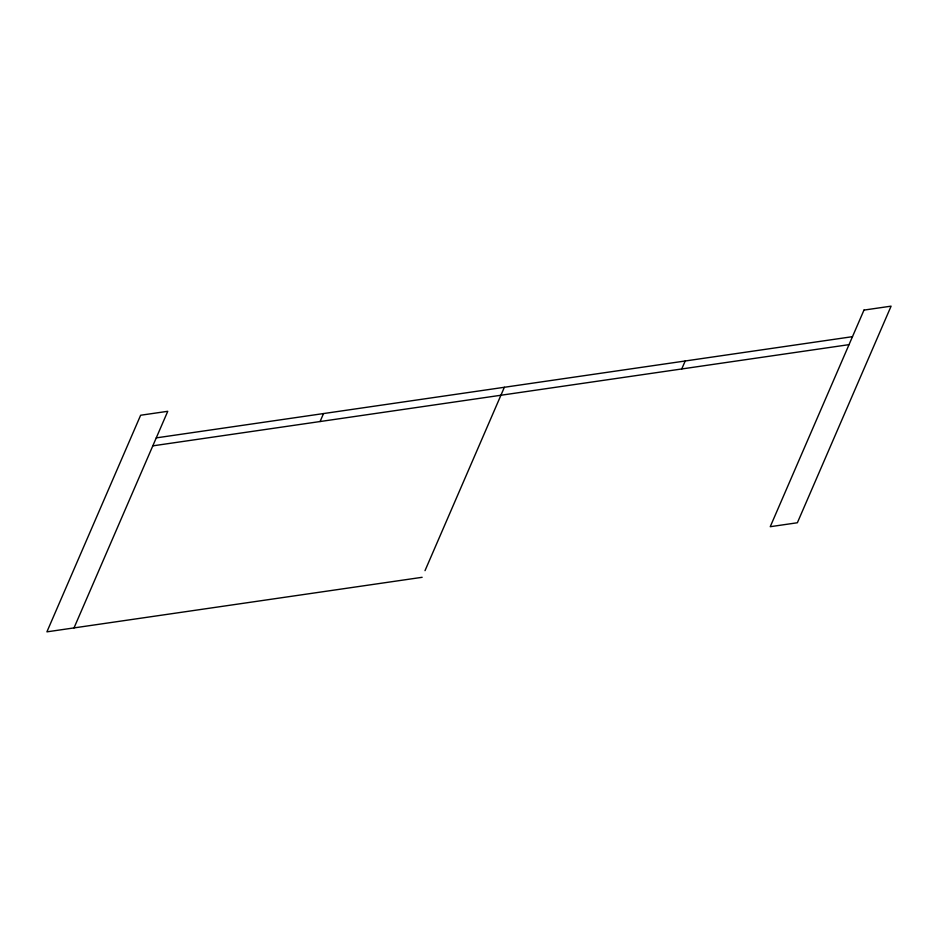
<?xml version="1.0" encoding="UTF-8"?>
<svg xmlns="http://www.w3.org/2000/svg" width="938" height="938" viewBox="0 0 938 938"><rect width="100%" height="100%" fill="white"/><g stroke="black" fill="none" stroke-linecap="round" stroke-linejoin="round"><path stroke-width="1.41" d="M74.02 627.909L167.761 411.301L140.63 415.241L46.9 631.849L422.135 577.304M320.081 421.537L323.528 413.564M425.008 570.656L504.363 387.277M681.75 368.962L685.197 360.989M156.259 437.882L852.478 336.672M152.812 445.855L849.019 344.645M863.98 310.091L770.239 526.699L797.37 522.759L891.1 306.151L863.98 310.091"/></g></svg>
